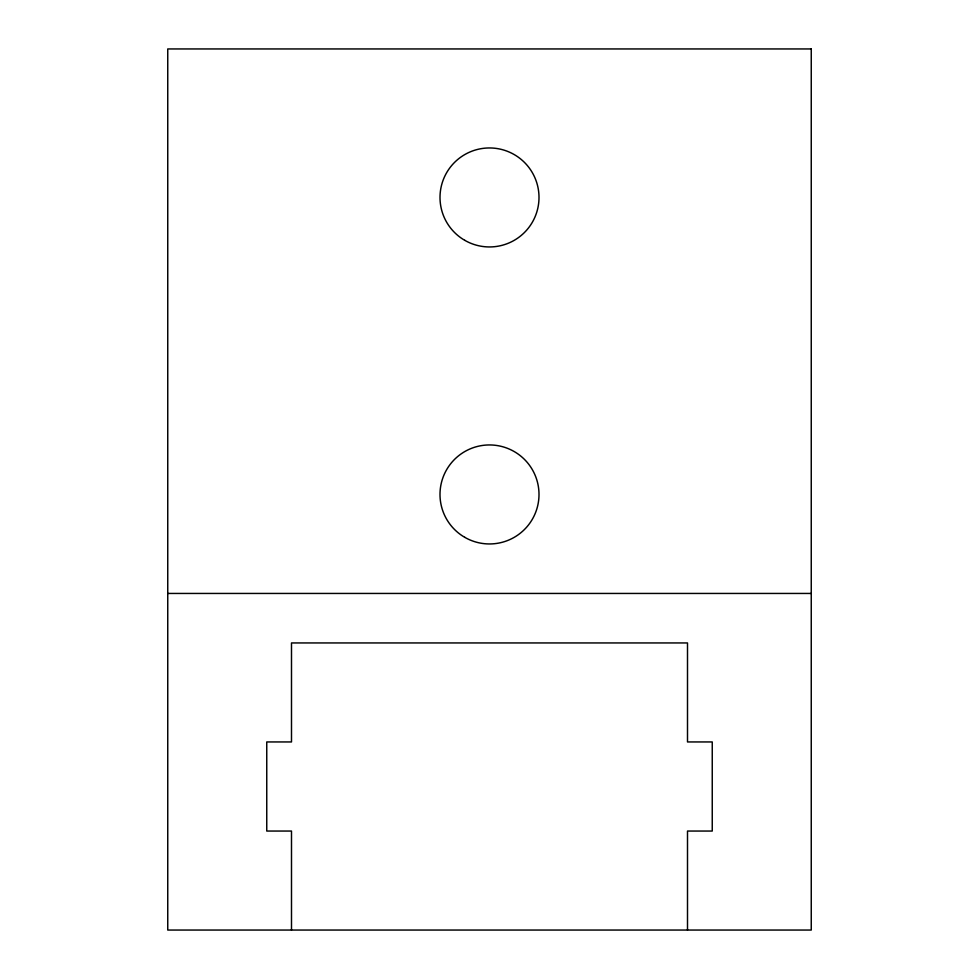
<?xml version="1.0" encoding="UTF-8"?>
<svg xmlns="http://www.w3.org/2000/svg" width="979" height="979" viewBox="0 0 979 979"><rect width="100%" height="100%" fill="white"/><g stroke="black" fill="none" stroke-linecap="round" stroke-linejoin="round"><path stroke-width="1.47" d="M167.752 593.445L811.248 593.445M687.503 930.05L687.503 831.049L712.247 831.049L712.247 741.947L687.503 741.947L687.503 642.946L291.497 642.946L291.497 741.947L266.753 741.947L266.753 831.049L291.497 831.049L291.497 930.05M811.248 48.95L167.752 48.95L167.752 930.05L811.248 930.05L811.248 48.95M464.756 240.32A49.501 49.501 0 0 0 539.001 197.452A49.501 49.501 0 0 0 464.756 154.584A49.501 49.501 0 0 0 464.756 240.32M464.756 537.324A49.501 49.501 0 0 0 539.001 494.444A49.501 49.501 0 0 0 464.756 451.576A49.501 49.501 0 0 0 464.756 537.324"/></g></svg>
